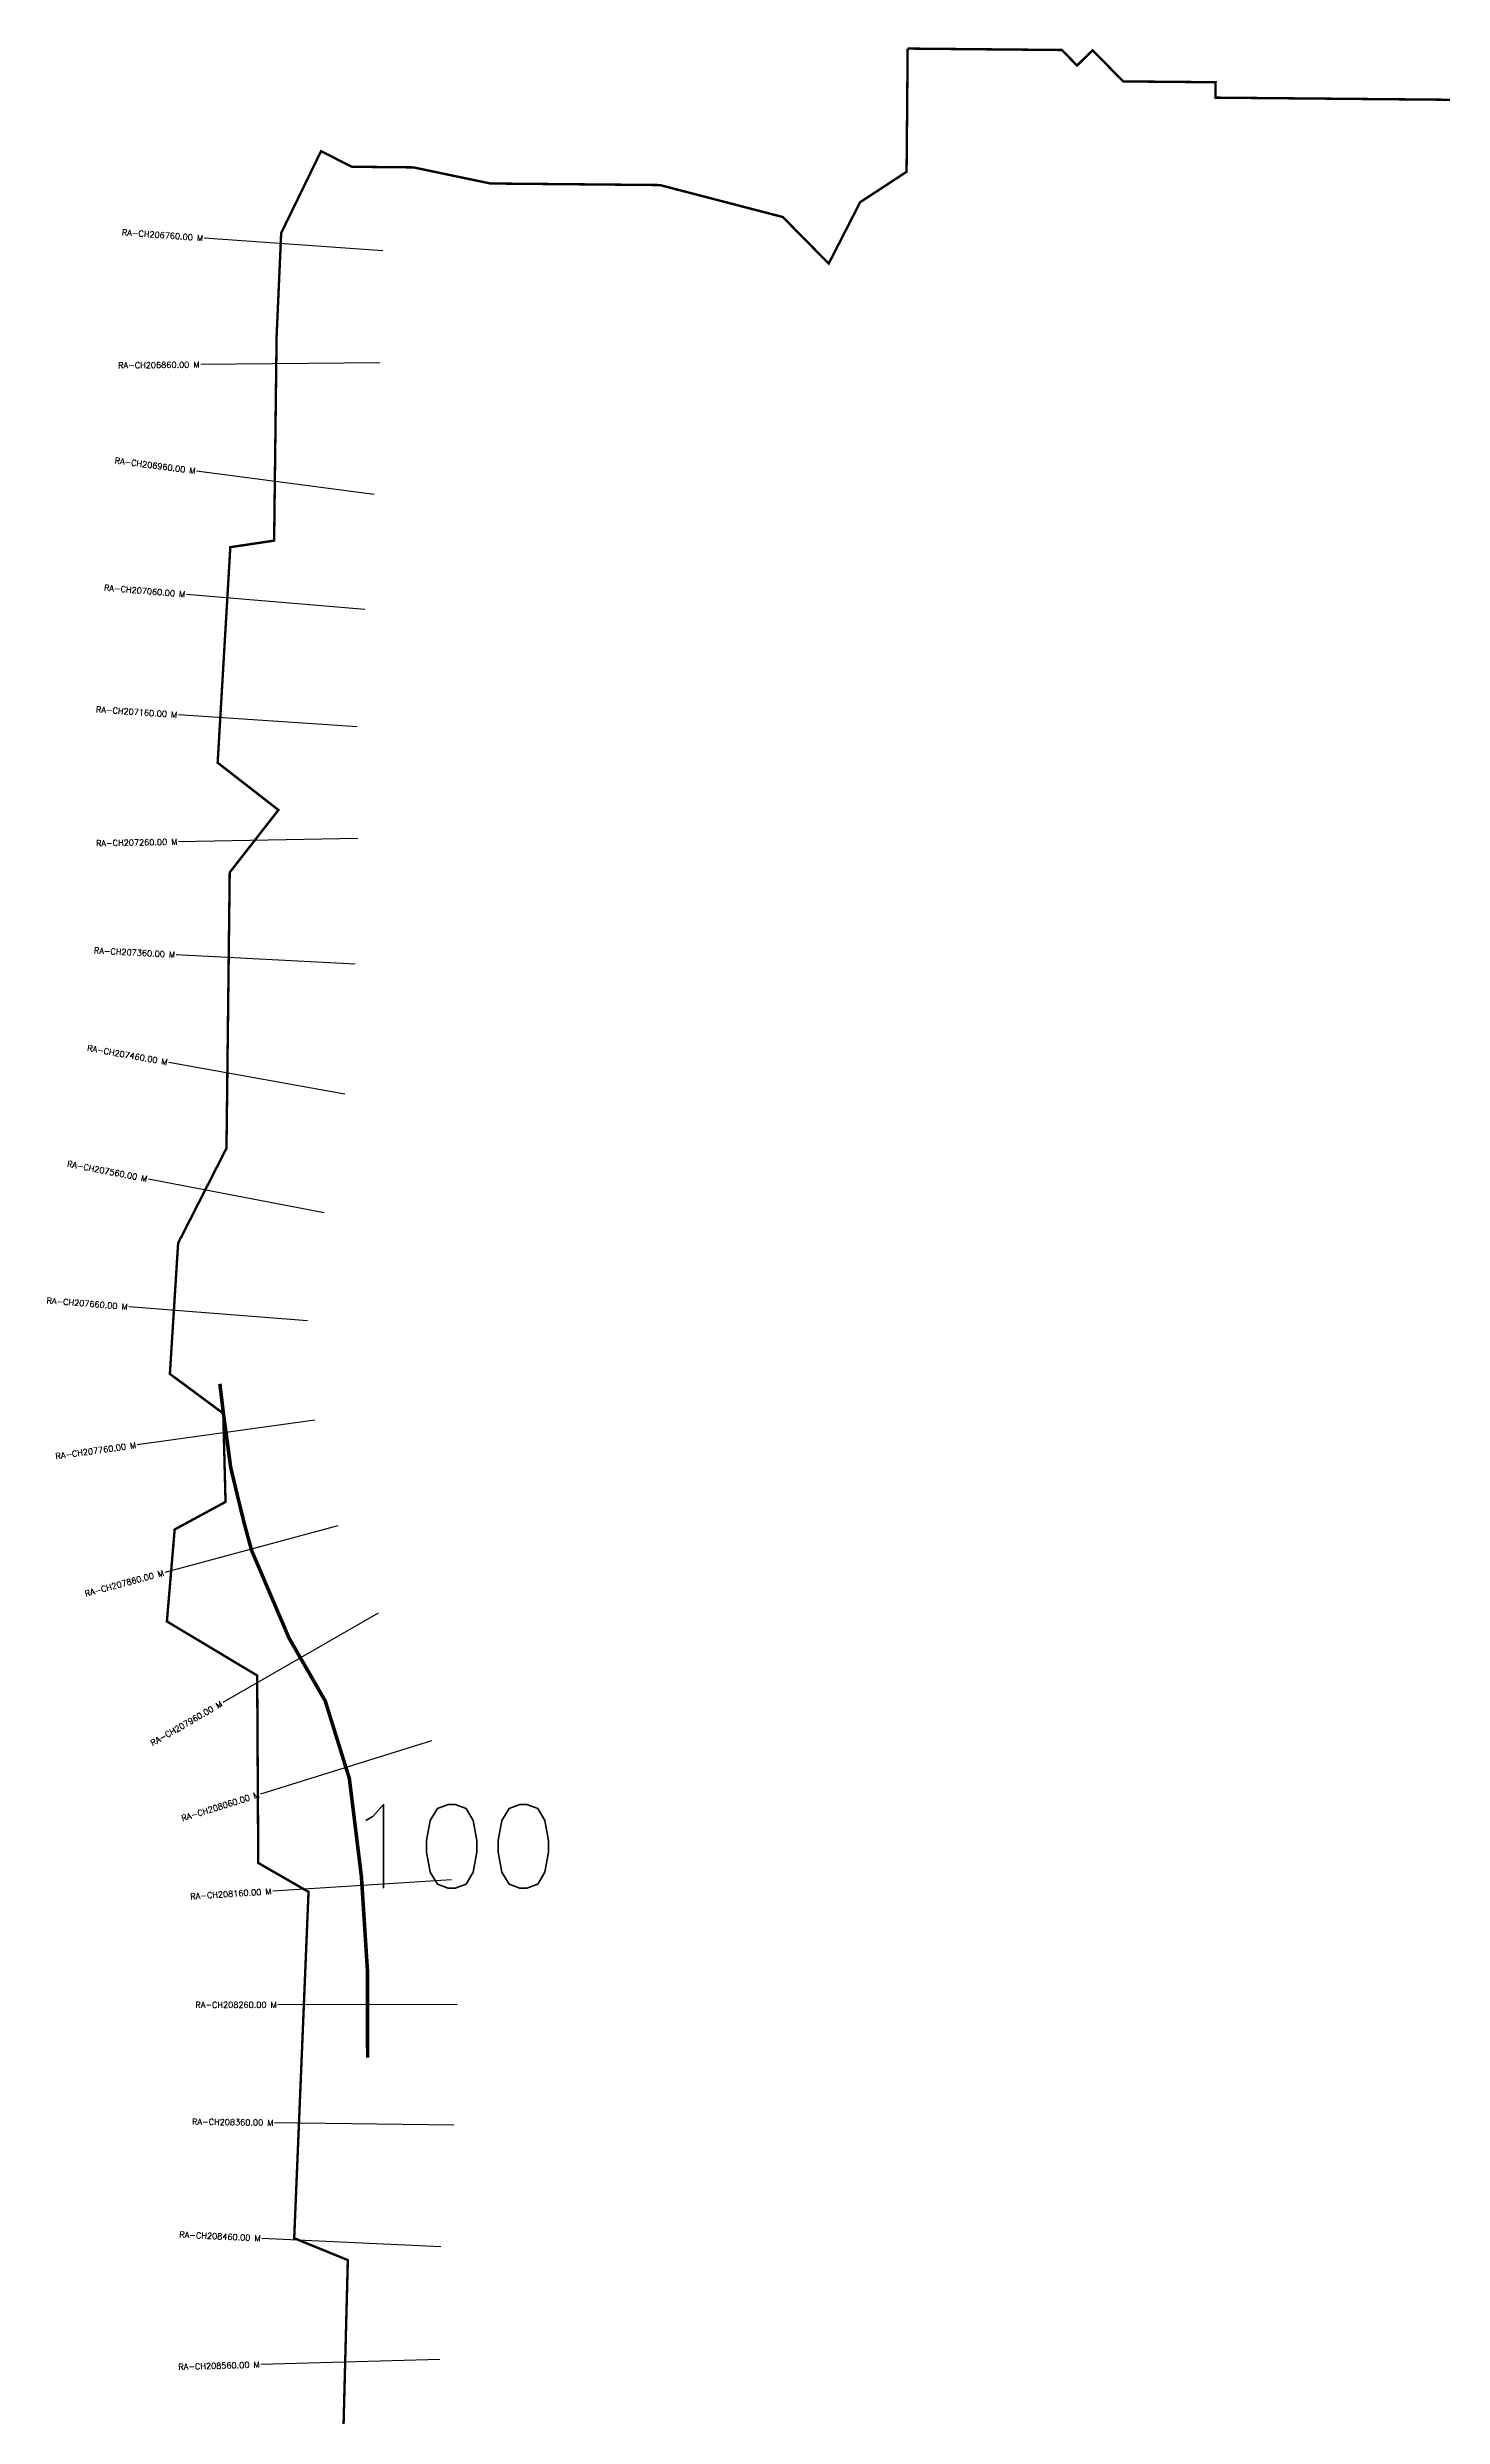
# Model space of a CAD drawing. Header units: metres. Extents: x 274630 to 279304, y 2074144 to 2078066.
# Drawn here: x 274630 to 275799, y 2076082 to 2078066 of the extents above; entities that cross this region are included whole.
import ezdxf
from ezdxf.enums import TextEntityAlignment as Align

# ---------------------------------------------------------------- set-up
doc = ezdxf.new("R2010")
doc.units = ezdxf.units.M
doc.header["$MEASUREMENT"] = 0
for name, color, linetype in [('CS', 134, 'Continuous'), ('CSMark', 6, 'Continuous'), ('NATURALLY PROTECTED', 3, 'Continuous')]:
    doc.layers.add(name, color=color, linetype=linetype)
doc.styles.get("Standard").update_dxf_attribs({"font": 'simplex.shx'})

msp = doc.modelspace()

# ---------------------------------------------------------------- linework, layer by layer
at = {"color": 6, "const_width": 2, "flags": 128}
for points in [[(274876.7, 2076012), (274881.9, 2076213.3), (274837, 2076231.6), (274845.1, 2076427.1), (274849, 2076521.7), (274806.9, 2076545.9), (274806, 2076702.9), (274730.4, 2076748.2), (274736.9, 2076825.2), (274779.5, 2076848.3), (274777.6, 2076922.4), (274732.9, 2076955.5), (274739.8, 2077065), (274780.3, 2077144.5), (274783, 2077375.5), (274823.8, 2077427.8), (274772.9, 2077467.4), (274783.5, 2077647.9), (274820.2, 2077653.4), (274821.9, 2077794.4), (274822.3, 2077825.2), (274824.7, 2077879.3), (274826.1, 2077911), (274859.5, 2077979.6), (274885.2, 2077966.5), (274936.8, 2077966), (275001.3, 2077952.5), (275143.2, 2077951.2), (275246.2, 2077924.4), (275284.6, 2077885.4), (275310.9, 2077936.8), (275349.8, 2077962.3), (275350.7, 2078065.5)], [(275350.7, 2078065.5), (275479.8, 2078064.3), (275492.6, 2078051.3), (275505.5, 2078064.1), (275531.2, 2078038), (275608.6, 2078037.3), (275608.5, 2078024.4), (275918.2, 2078021.6)]]:
    msp.add_lwpolyline(points, dxfattribs=at)
at = {"layer": 'CS'}
for p, q in [((274911.3, 2077896.1), (274761.7, 2077906.7)), ((274908.7, 2077802.2), (274758.7, 2077800.8)), ((274904, 2077691.9), (274755.2, 2077711.6)), ((274896.1, 2077595.8), (274746.7, 2077608.4)), ((274889.6, 2077497.3), (274740, 2077507.5)), ((274890.2, 2077403.9), (274740.2, 2077401.2)), ((274888.1, 2077298.6), (274738.3, 2077306.5)), ((274879.5, 2077189.7), (274731.9, 2077216.3)), ((274862.2, 2077090.4), (274714.9, 2077118.6)), ((274848.2, 2077000), (274698.6, 2077011.6)), ((274854.2, 2076916.7), (274705.6, 2076896)), ((274873.5, 2076828.2), (274728.6, 2076789.3)), ((274907.2, 2076755.2), (274777.2, 2076680.3)), ((274951.9, 2076648.2), (274808.7, 2076603.6)), ((274968.7, 2076531.8), (274819, 2076522.3)), ((274973.4, 2076427.3), (274823.4, 2076427.1)), ((274970.6, 2076326.3), (274820.6, 2076328.3)), ((274959.7, 2076224.4), (274809.9, 2076231.5)), ((274959, 2076130.1), (274809.1, 2076125.9))]:
    msp.add_line(p, q, dxfattribs=at)
at = {"layer": 'NATURALLY PROTECTED', "const_width": 3, "flags": 128}
msp.add_lwpolyline([(274774.8, 2076947.2), (274775.1, 2076944.2), (274775.1, 2076944.2), (274778, 2076920.3), (274781, 2076898.3), (274783.8, 2076877.3), (274790.2, 2076850.5), (274795.4, 2076829.5), (274801.2, 2076808), (274832.6, 2076734.4), (274863, 2076681.6), (274883.2, 2076616.6), (274893.3, 2076534.3), (274898.4, 2076454.8), (274898.5, 2076382.8)], dxfattribs=at)

# ---------------------------------------------------------------- texts
at = {"insert": (274878.9, 2076594.8), "char_height": 70, "attachment_point": 1}
msp.add_mtext_dynamic_manual_height_columns('100', width=95.172, gutter_width=1, heights=[0], dxfattribs=at)
at = {"layer": 'CSMark'}
for s, rotation, p in [('RA-CH206760.00 M', 355.941, (274760.7, 2077906.8)), ('RA-CH206860.00 M', 0.5231, (274757.7, 2077800.8)), ('RA-CH206960.00 M', 352.4644, (274754.3, 2077711.7)), ('RA-CH207060.00 M', 355.2147, (274745.7, 2077608.4)), ('RA-CH207160.00 M', 356.1052, (274739, 2077507.5)), ('RA-CH207260.00 M', 1.0368, (274739.2, 2077401.2)), ('RA-CH207360.00 M', 356.9873, (274737.3, 2077306.6)), ('RA-CH207460.00 M', 349.7766, (274730.9, 2077216.5)), ('RA-CH207560.00 M', 349.17, (274713.9, 2077118.8)), ('RA-CH207660.00 M', 355.5339, (274697.6, 2077011.7)), ('RA-CH207760.00 M', 7.9294, (274704.6, 2076895.9)), ('RA-CH207860.00 M', 15.0478, (274727.6, 2076789)), ('RA-CH207960.00 M', 29.9231, (274776.3, 2076679.8)), ('RA-CH208060.00 M', 17.2943, (274807.8, 2076603.4)), ('RA-CH208160.00 M', 3.6439, (274818, 2076522.2)), ('RA-CH208260.00 M', 0.0629, (274822.4, 2076427.1)), ('RA-CH208360.00 M', 359.2241, (274819.6, 2076328.3)), ('RA-CH208460.00 M', 357.2886, (274808.9, 2076231.5)), ('RA-CH208560.00 M', 1.629, (274808.1, 2076125.8))]:
    msp.add_text(s, height=5, rotation=rotation, dxfattribs=at).set_placement(p, align=Align.MIDDLE_RIGHT)

doc.saveas('drawing.dxf')
